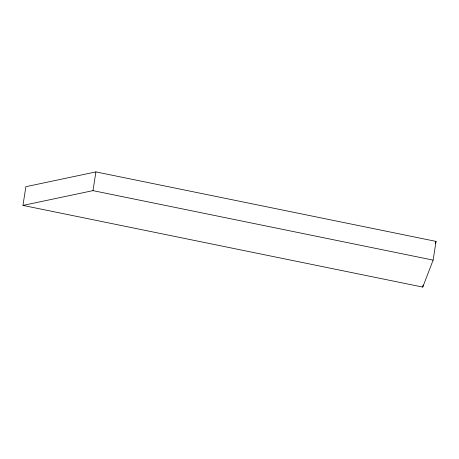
<?xml version="1.0" encoding="UTF-8"?>
<svg xmlns="http://www.w3.org/2000/svg" width="459" height="459" viewBox="0 0 459 459"><rect width="100%" height="100%" fill="white"/><g stroke="black" fill="none" stroke-linecap="round" stroke-linejoin="round"><path stroke-width="0.69" d="M22.95 205.414L25.882 186.693L95.908 171.907L436.05 241.394L433.118 260.115L422.762 287.093L22.95 205.414L92.976 190.634L433.118 260.115M92.976 190.634L95.908 171.907M422.762 287.093L423.089 285.01M435.293 243.368L436.05 241.394"/></g></svg>
